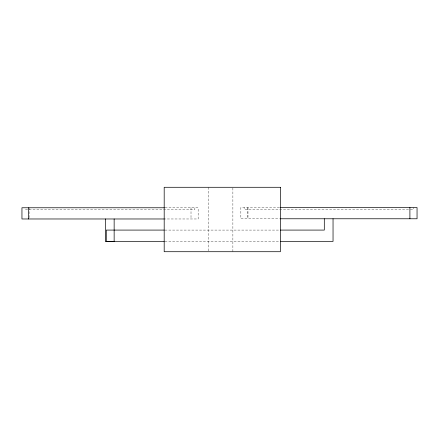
<?xml version="1.0" encoding="UTF-8"?>
<svg xmlns="http://www.w3.org/2000/svg" width="439" height="439" viewBox="0 0 439 439"><rect width="100%" height="100%" fill="white"/><g stroke="black" fill="none" stroke-linecap="round" stroke-linejoin="round"><path stroke-width="0.33" stroke-dasharray="2.19 1.65" d="M279.418 207.57L240.846 207.57L240.846 218.77L279.418 218.77M165.048 207.768L198.154 207.768L198.154 218.973L165.048 218.973M408.539 209.359L244.139 209.359L244.139 207.57M410.41 209.359L413.757 209.359L413.757 207.57M27.619 209.562L25.242 209.562L25.242 208.366M29.084 209.562L194.861 209.562L194.861 207.768M164.894 230.085L279.275 230.085M164.894 241.401L279.215 241.401M247.991 207.57L247.991 218.77M247.3 207.57L247.3 218.77M232.879 187.969L232.879 251.712M208.783 187.288L208.783 251.064M191.009 207.768L191.009 218.973M29.095 207.768L29.095 218.315"/><path stroke-width="0.66" d="M280.093 207.57L417.05 207.57L417.05 218.77L280.093 218.77M164.367 207.768L21.95 207.768L21.95 218.973L164.367 218.973M164.208 230.085L106.282 230.085L106.282 241.401L164.208 241.401M280.494 230.085L324.306 230.085L324.306 218.77M280.373 241.401L333.042 241.401L333.042 218.77M409.905 207.57L409.905 218.77M114.145 218.973L114.145 241.604L105.409 241.604L105.409 218.973M28.398 207.768L28.398 218.973M280.384 187.288L164.191 187.288L164.191 251.712L280.384 251.712L280.384 187.288"/></g></svg>
